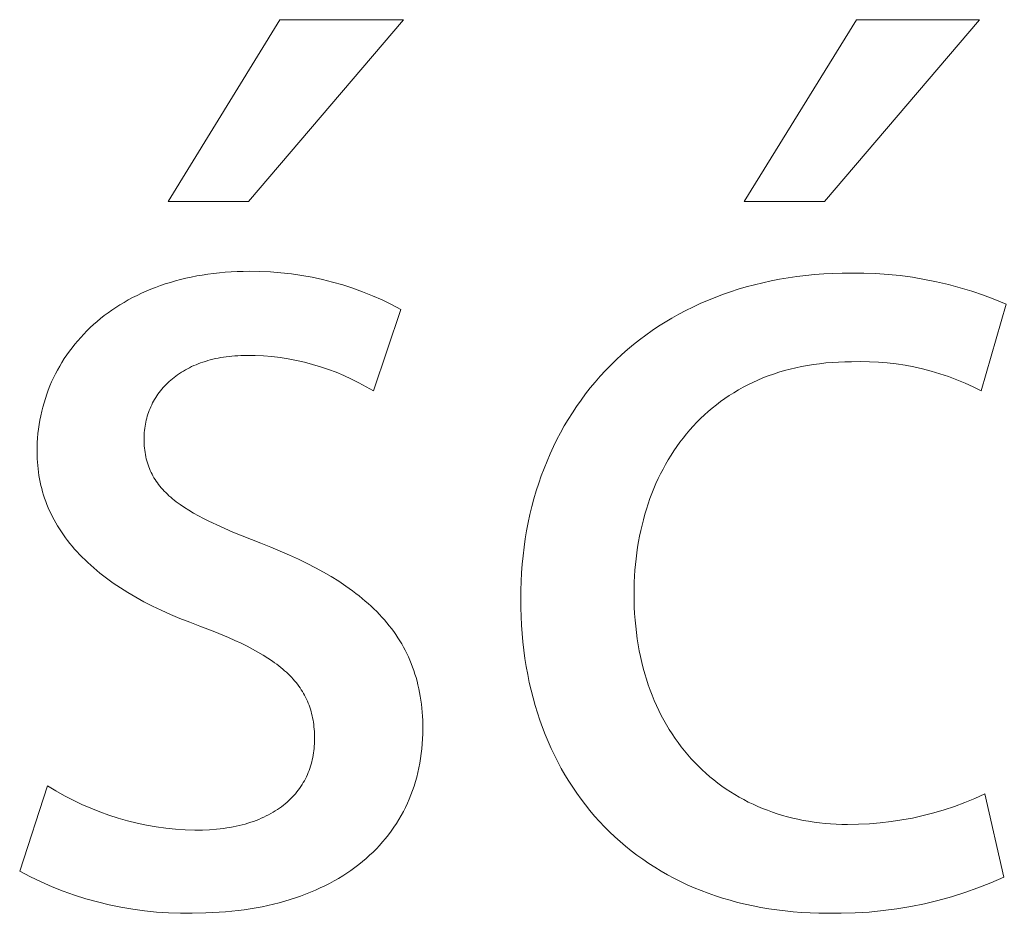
# Model space of a CAD drawing. Header units: millimetres. Extents: x 1102 to 5170, y 19 to 2862.
# Drawn here: x 4619.89 to 4651.49, y 87.25 to 115.87 of the extents above; entities that cross this region are included whole.
import ezdxf

# ---------------------------------------------------------------- set-up
doc = ezdxf.new("R2010")
doc.units = ezdxf.units.MM
doc.header["$MEASUREMENT"] = 0
doc.layers.add('Domyślny', color=7, linetype='Continuous', true_color=0x000000)

msp = doc.modelspace()

# ---------------------------------------------------------------- linework, layer by layer
at = {"layer": 'Domyślny', "color": 18, "lineweight": 15, "true_color": 0x000000}
for p, q in [((4624.646, 110.048), (4628.222, 115.873)), ((4632.178, 115.873), (4627.22, 110.048)), ((4628.222, 115.873), (4632.178, 115.873)), ((4643.087, 110.048), (4646.69, 115.873)), ((4650.633, 115.873), (4645.661, 110.048)), ((4646.69, 115.873), (4650.633, 115.873)), ((4627.22, 110.048), (4624.646, 110.048)), ((4645.661, 110.048), (4643.087, 110.048)), ((4625.917, 107.721), (4626.099, 107.745)), ((4626.099, 107.745), (4626.284, 107.765)), ((4626.284, 107.765), (4626.472, 107.782)), ((4626.472, 107.782), (4626.662, 107.795)), ((4626.662, 107.795), (4626.854, 107.805)), ((4626.854, 107.805), (4627.049, 107.81)), ((4627.049, 107.81), (4627.247, 107.812)), ((4627.247, 107.812), (4627.584, 107.809)), ((4627.584, 107.809), (4627.92, 107.794)), ((4627.92, 107.794), (4628.256, 107.768)), ((4628.256, 107.768), (4628.591, 107.731)), ((4645.638, 107.73), (4645.931, 107.745)), ((4645.931, 107.745), (4646.228, 107.755)), ((4646.228, 107.755), (4646.528, 107.758)), ((4646.528, 107.758), (4646.92, 107.756)), ((4646.92, 107.756), (4647.312, 107.741)), ((4647.312, 107.741), (4647.702, 107.713)), ((4624.554, 107.408), (4624.715, 107.459)), ((4624.715, 107.459), (4624.878, 107.506)), ((4624.878, 107.506), (4625.045, 107.55)), ((4625.045, 107.55), (4625.214, 107.591)), ((4625.214, 107.591), (4625.386, 107.629)), ((4625.386, 107.629), (4625.56, 107.663)), ((4625.56, 107.663), (4625.737, 107.694)), ((4625.737, 107.694), (4625.917, 107.721)), ((4628.591, 107.731), (4628.925, 107.682)), ((4628.925, 107.682), (4629.256, 107.622)), ((4629.256, 107.622), (4629.586, 107.551)), ((4629.586, 107.551), (4629.912, 107.469)), ((4629.912, 107.469), (4630.236, 107.376)), ((4643.421, 107.383), (4643.685, 107.447)), ((4643.685, 107.447), (4643.953, 107.505)), ((4643.953, 107.505), (4644.225, 107.558)), ((4644.225, 107.558), (4644.501, 107.604)), ((4644.501, 107.604), (4644.78, 107.645)), ((4644.78, 107.645), (4645.062, 107.679)), ((4645.062, 107.679), (4645.349, 107.707)), ((4645.349, 107.707), (4645.638, 107.73)), ((4647.702, 107.713), (4648.092, 107.673)), ((4648.092, 107.673), (4648.481, 107.62)), ((4648.481, 107.62), (4648.867, 107.555)), ((4648.867, 107.555), (4649.251, 107.477)), ((4649.251, 107.477), (4649.633, 107.387)), ((4623.647, 107.041), (4623.791, 107.109)), ((4623.791, 107.109), (4623.938, 107.175)), ((4623.938, 107.175), (4624.087, 107.238)), ((4624.087, 107.238), (4624.24, 107.298)), ((4624.24, 107.298), (4624.395, 107.354)), ((4624.395, 107.354), (4624.554, 107.408)), ((4630.236, 107.376), (4630.557, 107.272)), ((4630.557, 107.272), (4630.873, 107.157)), ((4630.873, 107.157), (4631.186, 107.032)), ((4642.403, 107.07), (4642.652, 107.157)), ((4642.652, 107.157), (4642.904, 107.238)), ((4642.904, 107.238), (4643.161, 107.313)), ((4643.161, 107.313), (4643.421, 107.383)), ((4649.633, 107.387), (4650.011, 107.285)), ((4650.011, 107.285), (4650.386, 107.171)), ((4650.386, 107.171), (4650.757, 107.044)), ((4623.099, 106.738), (4623.232, 106.818)), ((4623.232, 106.818), (4623.367, 106.895)), ((4623.367, 106.895), (4623.505, 106.969)), ((4623.505, 106.969), (4623.647, 107.041)), ((4631.186, 107.032), (4631.494, 106.896)), ((4631.494, 106.896), (4631.798, 106.75)), ((4641.681, 106.777), (4641.917, 106.88)), ((4641.917, 106.88), (4642.158, 106.978)), ((4642.158, 106.978), (4642.403, 107.07)), ((4650.757, 107.044), (4651.124, 106.906)), ((4651.124, 106.906), (4651.486, 106.756)), ((4622.599, 106.393), (4622.72, 106.483)), ((4622.72, 106.483), (4622.843, 106.571)), ((4622.843, 106.571), (4622.97, 106.656)), ((4622.97, 106.656), (4623.099, 106.738)), ((4632.097, 106.593), (4631.216, 103.979)), ((4631.798, 106.75), (4632.097, 106.593)), ((4640.995, 106.437), (4641.22, 106.555)), ((4641.22, 106.555), (4641.448, 106.669)), ((4641.448, 106.669), (4641.681, 106.777)), ((4651.486, 106.756), (4650.687, 103.979)), ((4622.257, 106.109), (4622.368, 106.206)), ((4622.368, 106.206), (4622.482, 106.301)), ((4622.482, 106.301), (4622.599, 106.393)), ((4640.348, 106.05), (4640.56, 106.184)), ((4640.56, 106.184), (4640.775, 106.313)), ((4640.775, 106.313), (4640.995, 106.437)), ((4621.941, 105.803), (4622.043, 105.907)), ((4622.043, 105.907), (4622.148, 106.009)), ((4622.148, 106.009), (4622.257, 106.109)), ((4639.939, 105.768), (4640.141, 105.911)), ((4640.141, 105.911), (4640.348, 106.05)), ((4621.655, 105.478), (4621.747, 105.589)), ((4621.747, 105.589), (4621.843, 105.697)), ((4621.843, 105.697), (4621.941, 105.803)), ((4639.547, 105.466), (4639.741, 105.619)), ((4639.741, 105.619), (4639.939, 105.768)), ((4621.397, 105.135), (4621.48, 105.251)), ((4621.48, 105.251), (4621.566, 105.366)), ((4621.566, 105.366), (4621.655, 105.478)), ((4639.173, 105.145), (4639.358, 105.308)), ((4639.358, 105.308), (4639.547, 105.466)), ((4621.17, 104.774), (4621.242, 104.896)), ((4621.242, 104.896), (4621.318, 105.016)), ((4621.318, 105.016), (4621.397, 105.135)), ((4625.76, 104.903), (4625.684, 104.877)), ((4625.837, 104.928), (4625.76, 104.903)), ((4625.915, 104.952), (4625.837, 104.928)), ((4625.995, 104.974), (4625.915, 104.952)), ((4626.077, 104.994), (4625.995, 104.974)), ((4626.16, 105.014), (4626.077, 104.994)), ((4626.244, 105.031), (4626.16, 105.014)), ((4626.33, 105.047), (4626.244, 105.031)), ((4626.417, 105.061), (4626.33, 105.047)), ((4626.506, 105.074), (4626.417, 105.061)), ((4626.596, 105.085), (4626.506, 105.074)), ((4626.687, 105.095), (4626.596, 105.085)), ((4626.78, 105.103), (4626.687, 105.095)), ((4626.875, 105.109), (4626.78, 105.103)), ((4626.97, 105.113), (4626.875, 105.109)), ((4627.067, 105.116), (4626.97, 105.113)), ((4627.166, 105.117), (4627.067, 105.116)), ((4627.432, 105.113), (4627.166, 105.117)), ((4627.698, 105.101), (4627.432, 105.113)), ((4627.963, 105.079), (4627.698, 105.101)), ((4628.228, 105.048), (4627.963, 105.079)), ((4628.491, 105.007), (4628.228, 105.048)), ((4628.753, 104.958), (4628.491, 105.007)), ((4629.013, 104.899), (4628.753, 104.958)), ((4629.271, 104.832), (4629.013, 104.899)), ((4638.818, 104.807), (4638.993, 104.978)), ((4638.993, 104.978), (4639.173, 105.145)), ((4646.11, 104.904), (4645.905, 104.892)), ((4646.317, 104.911), (4646.11, 104.904)), ((4646.528, 104.913), (4646.317, 104.911)), ((4646.815, 104.92), (4646.528, 104.913)), ((4647.103, 104.916), (4646.815, 104.92)), ((4647.39, 104.902), (4647.103, 104.916)), ((4647.676, 104.879), (4647.39, 104.902)), ((4621.034, 104.525), (4621.1, 104.65)), ((4621.1, 104.65), (4621.17, 104.774)), ((4625.131, 104.617), (4625.069, 104.579)), ((4625.195, 104.654), (4625.131, 104.617)), ((4625.261, 104.69), (4625.195, 104.654)), ((4625.327, 104.725), (4625.261, 104.69)), ((4625.396, 104.758), (4625.327, 104.725)), ((4625.466, 104.79), (4625.396, 104.758)), ((4625.537, 104.82), (4625.466, 104.79)), ((4625.61, 104.849), (4625.537, 104.82)), ((4625.684, 104.877), (4625.61, 104.849)), ((4629.526, 104.755), (4629.271, 104.832)), ((4629.778, 104.67), (4629.526, 104.755)), ((4630.027, 104.576), (4629.778, 104.67)), ((4638.482, 104.45), (4638.648, 104.631)), ((4638.648, 104.631), (4638.818, 104.807)), ((4644.382, 104.63), (4644.205, 104.578)), ((4644.561, 104.678), (4644.382, 104.63)), ((4644.744, 104.722), (4644.561, 104.678)), ((4644.93, 104.762), (4644.744, 104.722)), ((4645.119, 104.797), (4644.93, 104.762)), ((4645.311, 104.827), (4645.119, 104.797)), ((4645.506, 104.853), (4645.311, 104.827)), ((4645.704, 104.875), (4645.506, 104.853)), ((4645.905, 104.892), (4645.704, 104.875)), ((4647.961, 104.845), (4647.676, 104.879)), ((4648.246, 104.802), (4647.961, 104.845)), ((4648.528, 104.748), (4648.246, 104.802)), ((4648.808, 104.685), (4648.528, 104.748)), ((4649.086, 104.613), (4648.808, 104.685)), ((4649.362, 104.53), (4649.086, 104.613)), ((4620.857, 104.139), (4620.913, 104.269)), ((4620.913, 104.269), (4620.972, 104.398)), ((4620.972, 104.398), (4621.034, 104.525)), ((4624.675, 104.28), (4624.625, 104.233)), ((4624.727, 104.326), (4624.675, 104.28)), ((4624.78, 104.371), (4624.727, 104.326)), ((4624.835, 104.415), (4624.78, 104.371)), ((4624.891, 104.458), (4624.835, 104.415)), ((4624.949, 104.499), (4624.891, 104.458)), ((4625.008, 104.54), (4624.949, 104.499)), ((4625.069, 104.579), (4625.008, 104.54)), ((4630.273, 104.473), (4630.027, 104.576)), ((4630.515, 104.362), (4630.273, 104.473)), ((4630.753, 104.242), (4630.515, 104.362)), ((4638.165, 104.077), (4638.321, 104.266)), ((4638.321, 104.266), (4638.482, 104.45)), ((4643.531, 104.327), (4643.371, 104.254)), ((4643.695, 104.395), (4643.531, 104.327)), ((4643.862, 104.46), (4643.695, 104.395)), ((4644.032, 104.521), (4643.862, 104.46)), ((4644.205, 104.578), (4644.032, 104.521)), ((4649.634, 104.438), (4649.362, 104.53)), ((4649.903, 104.337), (4649.634, 104.438)), ((4650.168, 104.227), (4649.903, 104.337)), ((4620.756, 103.874), (4620.805, 104.007)), ((4620.805, 104.007), (4620.857, 104.139)), ((4624.399, 103.982), (4624.358, 103.929)), ((4624.441, 104.034), (4624.399, 103.982)), ((4624.485, 104.085), (4624.441, 104.034)), ((4624.53, 104.135), (4624.485, 104.085)), ((4624.577, 104.184), (4624.53, 104.135)), ((4624.625, 104.233), (4624.577, 104.184)), ((4630.987, 104.115), (4630.753, 104.242)), ((4631.216, 103.979), (4630.987, 104.115)), ((4638.014, 103.883), (4638.165, 104.077)), ((4642.908, 104.012), (4642.76, 103.924)), ((4643.059, 104.097), (4642.908, 104.012)), ((4643.213, 104.177), (4643.059, 104.097)), ((4643.371, 104.254), (4643.213, 104.177)), ((4650.43, 104.107), (4650.168, 104.227)), ((4650.687, 103.979), (4650.43, 104.107)), ((4620.669, 103.603), (4620.711, 103.739)), ((4620.711, 103.739), (4620.756, 103.874)), ((4624.179, 103.652), (4624.148, 103.594)), ((4624.211, 103.709), (4624.179, 103.652)), ((4624.246, 103.765), (4624.211, 103.709)), ((4624.282, 103.821), (4624.246, 103.765)), ((4624.319, 103.875), (4624.282, 103.821)), ((4624.358, 103.929), (4624.319, 103.875)), ((4637.726, 103.485), (4637.867, 103.686)), ((4637.867, 103.686), (4638.014, 103.883)), ((4642.336, 103.639), (4642.202, 103.537)), ((4642.474, 103.738), (4642.336, 103.639)), ((4642.616, 103.833), (4642.474, 103.738)), ((4642.76, 103.924), (4642.616, 103.833)), ((4620.565, 103.187), (4620.596, 103.327)), ((4620.596, 103.327), (4620.63, 103.465)), ((4620.63, 103.465), (4620.669, 103.603)), ((4624.04, 103.356), (4624.017, 103.294)), ((4624.065, 103.416), (4624.04, 103.356)), ((4624.091, 103.476), (4624.065, 103.416)), ((4624.119, 103.536), (4624.091, 103.476)), ((4624.148, 103.594), (4624.119, 103.536)), ((4637.59, 103.279), (4637.726, 103.485)), ((4641.942, 103.322), (4641.817, 103.21)), ((4642.07, 103.431), (4641.942, 103.322)), ((4642.202, 103.537), (4642.07, 103.431)), ((4620.513, 102.903), (4620.537, 103.045)), ((4620.537, 103.045), (4620.565, 103.187)), ((4623.943, 103.043), (4623.928, 102.979)), ((4623.959, 103.107), (4623.943, 103.043)), ((4623.977, 103.17), (4623.959, 103.107)), ((4623.996, 103.232), (4623.977, 103.17)), ((4624.017, 103.294), (4623.996, 103.232)), ((4637.332, 102.857), (4637.458, 103.07)), ((4637.458, 103.07), (4637.59, 103.279)), ((4641.695, 103.094), (4641.577, 102.976)), ((4641.817, 103.21), (4641.695, 103.094)), ((4620.476, 102.615), (4620.493, 102.76)), ((4620.493, 102.76), (4620.513, 102.903)), ((4623.887, 102.717), (4623.881, 102.65)), ((4623.895, 102.783), (4623.887, 102.717)), ((4623.905, 102.849), (4623.895, 102.783)), ((4623.916, 102.914), (4623.905, 102.849)), ((4623.928, 102.979), (4623.916, 102.914)), ((4637.211, 102.64), (4637.332, 102.857)), ((4641.35, 102.729), (4641.241, 102.601)), ((4641.461, 102.854), (4641.35, 102.729)), ((4641.577, 102.976), (4641.461, 102.854)), ((4620.454, 102.323), (4620.463, 102.47)), ((4620.463, 102.47), (4620.476, 102.615)), ((4623.875, 102.516), (4623.874, 102.448)), ((4623.874, 102.448), (4623.875, 102.372)), ((4623.877, 102.583), (4623.875, 102.516)), ((4623.875, 102.372), (4623.877, 102.297)), ((4623.881, 102.65), (4623.877, 102.583)), ((4636.985, 102.195), (4637.095, 102.419)), ((4637.095, 102.419), (4637.211, 102.64)), ((4641.136, 102.47), (4641.034, 102.337)), ((4641.241, 102.601), (4641.136, 102.47)), ((4620.446, 102.028), (4620.448, 102.176)), ((4620.448, 102.176), (4620.454, 102.323)), ((4623.877, 102.297), (4623.881, 102.223)), ((4623.881, 102.223), (4623.888, 102.151)), ((4623.888, 102.151), (4623.895, 102.08)), ((4623.895, 102.08), (4623.905, 102.01)), ((4636.879, 101.967), (4636.985, 102.195)), ((4640.84, 102.061), (4640.749, 101.919)), ((4640.936, 102.2), (4640.84, 102.061)), ((4641.034, 102.337), (4640.936, 102.2)), ((4620.448, 101.918), (4620.446, 102.028)), ((4620.451, 101.808), (4620.448, 101.918)), ((4620.457, 101.699), (4620.451, 101.808)), ((4623.905, 102.01), (4623.916, 101.941)), ((4623.916, 101.941), (4623.929, 101.873)), ((4623.929, 101.873), (4623.944, 101.807)), ((4623.944, 101.807), (4623.961, 101.742)), ((4623.961, 101.742), (4623.979, 101.677)), ((4636.779, 101.735), (4636.879, 101.967)), ((4640.66, 101.774), (4640.575, 101.627)), ((4640.749, 101.919), (4640.66, 101.774)), ((4620.466, 101.591), (4620.457, 101.699)), ((4620.477, 101.483), (4620.466, 101.591)), ((4620.491, 101.376), (4620.477, 101.483)), ((4623.979, 101.677), (4623.999, 101.614)), ((4623.999, 101.614), (4624.021, 101.552)), ((4624.021, 101.552), (4624.045, 101.49)), ((4624.045, 101.49), (4624.07, 101.43)), ((4624.07, 101.43), (4624.098, 101.371)), ((4636.595, 101.262), (4636.685, 101.5)), ((4636.685, 101.5), (4636.779, 101.735)), ((4640.493, 101.478), (4640.415, 101.325)), ((4640.575, 101.627), (4640.493, 101.478)), ((4620.507, 101.269), (4620.491, 101.376)), ((4620.525, 101.163), (4620.507, 101.269)), ((4620.546, 101.058), (4620.525, 101.163)), ((4624.098, 101.371), (4624.127, 101.312)), ((4624.127, 101.312), (4624.158, 101.255)), ((4624.158, 101.255), (4624.191, 101.198)), ((4624.191, 101.198), (4624.225, 101.142)), ((4624.225, 101.142), (4624.262, 101.087)), ((4636.512, 101.02), (4636.595, 101.262)), ((4640.34, 101.171), (4640.268, 101.014)), ((4640.415, 101.325), (4640.34, 101.171)), ((4620.57, 100.953), (4620.546, 101.058)), ((4620.596, 100.849), (4620.57, 100.953)), ((4620.625, 100.746), (4620.596, 100.849)), ((4624.262, 101.087), (4624.3, 101.032)), ((4624.3, 101.032), (4624.34, 100.979)), ((4624.34, 100.979), (4624.382, 100.926)), ((4624.382, 100.926), (4624.425, 100.874)), ((4624.425, 100.874), (4624.471, 100.822)), ((4624.471, 100.822), (4624.518, 100.771)), ((4636.433, 100.775), (4636.512, 101.02)), ((4640.2, 100.855), (4640.136, 100.693)), ((4640.268, 101.014), (4640.2, 100.855)), ((4620.656, 100.643), (4620.625, 100.746)), ((4620.689, 100.541), (4620.656, 100.643)), ((4620.725, 100.439), (4620.689, 100.541)), ((4624.518, 100.771), (4624.567, 100.721)), ((4624.567, 100.721), (4624.619, 100.672)), ((4624.619, 100.672), (4624.671, 100.622)), ((4624.671, 100.622), (4624.726, 100.574)), ((4624.726, 100.574), (4624.783, 100.526)), ((4624.783, 100.526), (4624.842, 100.478)), ((4624.842, 100.478), (4624.902, 100.431)), ((4636.293, 100.274), (4636.361, 100.526)), ((4636.361, 100.526), (4636.433, 100.775)), ((4640.074, 100.53), (4640.017, 100.364)), ((4640.136, 100.693), (4640.074, 100.53)), ((4620.764, 100.339), (4620.725, 100.439)), ((4620.805, 100.239), (4620.764, 100.339)), ((4620.849, 100.139), (4620.805, 100.239)), ((4624.902, 100.431), (4624.964, 100.385)), ((4624.964, 100.385), (4625.029, 100.338)), ((4625.029, 100.338), (4625.163, 100.247)), ((4625.163, 100.247), (4625.304, 100.157)), ((4625.304, 100.157), (4625.454, 100.068)), ((4636.232, 100.02), (4636.293, 100.274)), ((4639.962, 100.196), (4639.911, 100.027)), ((4640.017, 100.364), (4639.962, 100.196)), ((4620.895, 100.041), (4620.849, 100.139)), ((4620.944, 99.943), (4620.895, 100.041)), ((4620.995, 99.846), (4620.944, 99.943)), ((4621.049, 99.749), (4620.995, 99.846)), ((4625.454, 100.068), (4625.611, 99.98)), ((4625.611, 99.98), (4625.776, 99.893)), ((4625.776, 99.893), (4625.948, 99.806)), ((4636.176, 99.762), (4636.232, 100.02)), ((4639.864, 99.855), (4639.82, 99.682)), ((4639.911, 100.027), (4639.864, 99.855)), ((4621.105, 99.653), (4621.049, 99.749)), ((4621.164, 99.558), (4621.105, 99.653)), ((4621.226, 99.464), (4621.164, 99.558)), ((4625.948, 99.806), (4626.317, 99.632)), ((4626.317, 99.632), (4626.717, 99.458)), ((4636.126, 99.501), (4636.176, 99.762)), ((4639.82, 99.682), (4639.779, 99.506)), ((4621.29, 99.371), (4621.226, 99.464)), ((4621.356, 99.278), (4621.29, 99.371)), ((4621.426, 99.186), (4621.356, 99.278)), ((4626.717, 99.458), (4627.613, 99.102)), ((4636.042, 98.971), (4636.081, 99.237)), ((4636.081, 99.237), (4636.126, 99.501)), ((4639.742, 99.329), (4639.709, 99.151)), ((4639.779, 99.506), (4639.742, 99.329)), ((4621.497, 99.095), (4621.426, 99.186)), ((4621.572, 99.004), (4621.497, 99.095)), ((4621.649, 98.915), (4621.572, 99.004)), ((4621.728, 98.826), (4621.649, 98.915)), ((4627.613, 99.102), (4627.929, 98.977)), ((4627.929, 98.977), (4628.236, 98.851)), ((4636.01, 98.701), (4636.042, 98.971)), ((4639.678, 98.97), (4639.652, 98.788)), ((4639.709, 99.151), (4639.678, 98.97)), ((4621.81, 98.738), (4621.728, 98.826)), ((4621.895, 98.651), (4621.81, 98.738)), ((4621.982, 98.564), (4621.895, 98.651)), ((4628.236, 98.851), (4628.532, 98.721)), ((4628.532, 98.721), (4628.82, 98.589)), ((4628.82, 98.589), (4629.097, 98.454)), ((4635.983, 98.429), (4636.01, 98.701)), ((4639.629, 98.605), (4639.609, 98.42)), ((4639.652, 98.788), (4639.629, 98.605)), ((4622.072, 98.479), (4621.982, 98.564)), ((4622.165, 98.394), (4622.072, 98.479)), ((4622.26, 98.31), (4622.165, 98.394)), ((4622.357, 98.227), (4622.26, 98.31)), ((4629.097, 98.454), (4629.364, 98.316)), ((4629.364, 98.316), (4629.622, 98.174)), ((4635.962, 98.154), (4635.983, 98.429)), ((4639.609, 98.42), (4639.593, 98.234)), ((4622.458, 98.145), (4622.357, 98.227)), ((4622.666, 97.983), (4622.458, 98.145)), ((4622.885, 97.825), (4622.666, 97.983)), ((4629.622, 98.174), (4629.869, 98.03)), ((4629.869, 98.03), (4630.107, 97.881)), ((4635.946, 97.876), (4635.962, 98.154)), ((4639.581, 98.046), (4639.572, 97.857)), ((4639.593, 98.234), (4639.581, 98.046)), ((4623.115, 97.67), (4622.885, 97.825)), ((4623.355, 97.519), (4623.115, 97.67)), ((4630.107, 97.881), (4630.335, 97.73)), ((4630.335, 97.73), (4630.552, 97.574)), ((4635.937, 97.596), (4635.946, 97.876)), ((4639.567, 97.667), (4639.565, 97.476)), ((4639.572, 97.857), (4639.567, 97.667)), ((4623.606, 97.371), (4623.355, 97.519)), ((4623.868, 97.228), (4623.606, 97.371)), ((4630.552, 97.574), (4630.658, 97.495)), ((4630.658, 97.495), (4630.76, 97.414)), ((4630.76, 97.414), (4630.861, 97.333)), ((4630.861, 97.333), (4630.958, 97.25)), ((4635.934, 97.314), (4635.937, 97.596)), ((4635.937, 97.033), (4635.934, 97.314)), ((4639.565, 97.476), (4639.567, 97.263)), ((4624.14, 97.088), (4623.868, 97.228)), ((4624.423, 96.952), (4624.14, 97.088)), ((4630.958, 97.25), (4631.053, 97.167)), ((4631.053, 97.167), (4631.146, 97.082)), ((4631.146, 97.082), (4631.236, 96.997)), ((4635.946, 96.754), (4635.937, 97.033)), ((4639.567, 97.263), (4639.573, 97.053)), ((4639.573, 97.053), (4639.584, 96.846)), ((4624.716, 96.819), (4624.423, 96.952)), ((4625.021, 96.691), (4624.716, 96.819)), ((4625.336, 96.567), (4625.021, 96.691)), ((4631.236, 96.997), (4631.324, 96.91)), ((4631.324, 96.91), (4631.409, 96.822)), ((4631.409, 96.822), (4631.492, 96.733)), ((4631.492, 96.733), (4631.572, 96.643)), ((4635.96, 96.479), (4635.946, 96.754)), ((4639.584, 96.846), (4639.599, 96.641)), ((4625.662, 96.447), (4625.336, 96.567)), ((4626.138, 96.264), (4625.662, 96.447)), ((4631.572, 96.643), (4631.65, 96.551)), ((4631.65, 96.551), (4631.725, 96.458)), ((4631.725, 96.458), (4631.798, 96.364)), ((4635.979, 96.207), (4635.96, 96.479)), ((4639.599, 96.641), (4639.617, 96.439)), ((4639.617, 96.439), (4639.64, 96.239)), ((4626.578, 96.081), (4626.138, 96.264)), ((4626.784, 95.989), (4626.578, 96.081)), ((4631.798, 96.364), (4631.868, 96.269)), ((4631.868, 96.269), (4631.935, 96.173)), ((4631.935, 96.173), (4632, 96.075)), ((4632, 96.075), (4632.063, 95.976)), ((4636.004, 95.938), (4635.979, 96.207)), ((4639.64, 96.239), (4639.667, 96.042)), ((4626.982, 95.897), (4626.784, 95.989)), ((4627.17, 95.804), (4626.982, 95.897)), ((4627.35, 95.71), (4627.17, 95.804)), ((4632.063, 95.976), (4632.123, 95.875)), ((4632.123, 95.875), (4632.181, 95.774)), ((4632.181, 95.774), (4632.235, 95.671)), ((4636.035, 95.672), (4636.004, 95.938)), ((4639.667, 96.042), (4639.698, 95.848)), ((4639.698, 95.848), (4639.732, 95.657)), ((4627.521, 95.615), (4627.35, 95.71)), ((4627.684, 95.519), (4627.521, 95.615)), ((4627.838, 95.422), (4627.684, 95.519)), ((4627.984, 95.324), (4627.838, 95.422)), ((4632.235, 95.671), (4632.288, 95.566)), ((4632.288, 95.566), (4632.338, 95.46)), ((4632.338, 95.46), (4632.385, 95.353)), ((4636.071, 95.41), (4636.035, 95.672)), ((4639.732, 95.657), (4639.771, 95.468)), ((4639.771, 95.468), (4639.813, 95.283)), ((4628.054, 95.274), (4627.984, 95.324)), ((4628.122, 95.224), (4628.054, 95.274)), ((4628.188, 95.173), (4628.122, 95.224)), ((4628.252, 95.122), (4628.188, 95.173)), ((4628.314, 95.07), (4628.252, 95.122)), ((4632.385, 95.353), (4632.43, 95.244)), ((4632.43, 95.244), (4632.472, 95.134)), ((4632.472, 95.134), (4632.512, 95.022)), ((4636.112, 95.15), (4636.071, 95.41)), ((4636.159, 94.894), (4636.112, 95.15)), ((4639.813, 95.283), (4639.86, 95.1)), ((4628.374, 95.018), (4628.314, 95.07)), ((4628.432, 94.966), (4628.374, 95.018)), ((4628.488, 94.912), (4628.432, 94.966)), ((4628.542, 94.859), (4628.488, 94.912)), ((4628.594, 94.805), (4628.542, 94.859)), ((4628.645, 94.75), (4628.594, 94.805)), ((4632.512, 95.022), (4632.549, 94.909)), ((4632.549, 94.909), (4632.584, 94.794)), ((4632.584, 94.794), (4632.616, 94.678)), ((4636.211, 94.642), (4636.159, 94.894)), ((4639.86, 95.1), (4639.909, 94.92)), ((4639.909, 94.92), (4639.963, 94.742)), ((4628.693, 94.695), (4628.645, 94.75)), ((4628.74, 94.639), (4628.693, 94.695)), ((4628.784, 94.582), (4628.74, 94.639)), ((4628.827, 94.525), (4628.784, 94.582)), ((4628.868, 94.467), (4628.827, 94.525)), ((4632.616, 94.678), (4632.645, 94.56)), ((4632.645, 94.56), (4632.672, 94.44)), ((4636.269, 94.392), (4636.211, 94.642)), ((4639.963, 94.742), (4640.02, 94.568)), ((4640.02, 94.568), (4640.081, 94.397)), ((4628.907, 94.408), (4628.868, 94.467)), ((4628.944, 94.349), (4628.907, 94.408)), ((4628.98, 94.289), (4628.944, 94.349)), ((4629.014, 94.228), (4628.98, 94.289)), ((4629.046, 94.167), (4629.014, 94.228)), ((4629.076, 94.105), (4629.046, 94.167)), ((4632.672, 94.44), (4632.697, 94.319)), ((4632.697, 94.319), (4632.719, 94.197)), ((4632.719, 94.197), (4632.738, 94.072)), ((4636.331, 94.146), (4636.269, 94.392)), ((4640.081, 94.397), (4640.146, 94.228)), ((4640.146, 94.228), (4640.214, 94.063)), ((4629.104, 94.042), (4629.076, 94.105)), ((4629.131, 93.978), (4629.104, 94.042)), ((4629.156, 93.913), (4629.131, 93.978)), ((4629.179, 93.847), (4629.156, 93.913)), ((4629.201, 93.781), (4629.179, 93.847)), ((4632.738, 94.072), (4632.755, 93.946)), ((4632.755, 93.946), (4632.769, 93.819)), ((4636.399, 93.904), (4636.331, 94.146)), ((4636.472, 93.665), (4636.399, 93.904)), ((4640.214, 94.063), (4640.285, 93.9)), ((4640.285, 93.9), (4640.36, 93.741)), ((4629.221, 93.714), (4629.201, 93.781)), ((4629.239, 93.645), (4629.221, 93.714)), ((4629.255, 93.576), (4629.239, 93.645)), ((4629.27, 93.506), (4629.255, 93.576)), ((4632.769, 93.819), (4632.78, 93.689)), ((4632.78, 93.689), (4632.789, 93.558)), ((4632.789, 93.558), (4632.796, 93.426)), ((4636.55, 93.429), (4636.472, 93.665)), ((4640.36, 93.741), (4640.439, 93.585)), ((4640.439, 93.585), (4640.52, 93.431)), ((4629.284, 93.435), (4629.27, 93.506)), ((4629.295, 93.363), (4629.284, 93.435)), ((4629.305, 93.29), (4629.295, 93.363)), ((4629.314, 93.216), (4629.305, 93.29)), ((4629.321, 93.141), (4629.314, 93.216)), ((4632.796, 93.426), (4632.8, 93.291)), ((4632.8, 93.291), (4632.801, 93.155)), ((4636.633, 93.198), (4636.55, 93.429)), ((4640.52, 93.431), (4640.605, 93.281)), ((4640.605, 93.281), (4640.694, 93.134)), ((4629.326, 93.065), (4629.321, 93.141)), ((4629.33, 92.987), (4629.326, 93.065)), ((4629.332, 92.909), (4629.33, 92.987)), ((4629.333, 92.83), (4629.332, 92.909)), ((4632.799, 92.993), (4632.793, 92.833)), ((4632.801, 93.155), (4632.799, 92.993)), ((4636.721, 92.97), (4636.633, 93.198)), ((4636.814, 92.745), (4636.721, 92.97)), ((4640.694, 93.134), (4640.785, 92.99)), ((4640.785, 92.99), (4640.88, 92.849)), ((4629.319, 92.529), (4629.325, 92.603)), ((4629.325, 92.603), (4629.329, 92.678)), ((4629.329, 92.678), (4629.332, 92.754)), ((4629.332, 92.754), (4629.333, 92.83)), ((4632.783, 92.674), (4632.77, 92.517)), ((4632.793, 92.833), (4632.783, 92.674)), ((4636.912, 92.525), (4636.814, 92.745)), ((4640.88, 92.849), (4640.978, 92.712)), ((4640.978, 92.712), (4641.078, 92.577)), ((4641.078, 92.577), (4641.182, 92.446)), ((4629.276, 92.237), (4629.289, 92.309)), ((4629.289, 92.309), (4629.301, 92.382)), ((4629.301, 92.382), (4629.311, 92.455)), ((4629.311, 92.455), (4629.319, 92.529)), ((4632.752, 92.362), (4632.73, 92.208)), ((4632.77, 92.517), (4632.752, 92.362)), ((4637.014, 92.308), (4636.912, 92.525)), ((4637.122, 92.095), (4637.014, 92.308)), ((4641.182, 92.446), (4641.289, 92.318)), ((4641.289, 92.318), (4641.399, 92.194)), ((4629.181, 91.887), (4629.203, 91.956)), ((4629.203, 91.956), (4629.224, 92.025)), ((4629.224, 92.025), (4629.243, 92.095)), ((4629.243, 92.095), (4629.26, 92.166)), ((4629.26, 92.166), (4629.276, 92.237)), ((4632.705, 92.056), (4632.676, 91.905)), ((4632.73, 92.208), (4632.705, 92.056)), ((4637.235, 91.886), (4637.122, 92.095)), ((4641.399, 92.194), (4641.512, 92.073)), ((4641.512, 92.073), (4641.628, 91.955)), ((4641.628, 91.955), (4641.746, 91.84)), ((4629.072, 91.621), (4629.102, 91.687)), ((4629.102, 91.687), (4629.13, 91.753)), ((4629.13, 91.753), (4629.156, 91.82)), ((4629.156, 91.82), (4629.181, 91.887)), ((4632.643, 91.757), (4632.606, 91.61)), ((4632.676, 91.905), (4632.643, 91.757)), ((4637.352, 91.681), (4637.235, 91.886)), ((4637.474, 91.48), (4637.352, 91.681)), ((4641.746, 91.84), (4641.868, 91.729)), ((4641.868, 91.729), (4641.992, 91.622)), ((4619.891, 88.59), (4620.785, 91.326)), ((4620.785, 91.326), (4621.051, 91.164)), ((4628.894, 91.308), (4628.933, 91.369)), ((4628.933, 91.369), (4628.97, 91.431)), ((4628.97, 91.431), (4629.006, 91.493)), ((4629.006, 91.493), (4629.04, 91.557)), ((4629.04, 91.557), (4629.072, 91.621)), ((4632.521, 91.322), (4632.473, 91.181)), ((4632.566, 91.465), (4632.521, 91.322)), ((4632.606, 91.61), (4632.566, 91.465)), ((4637.6, 91.283), (4637.474, 91.48)), ((4641.992, 91.622), (4642.119, 91.517)), ((4642.119, 91.517), (4642.248, 91.417)), ((4642.248, 91.417), (4642.38, 91.319)), ((4642.38, 91.319), (4642.515, 91.226)), ((4621.051, 91.164), (4621.323, 91.012)), ((4621.323, 91.012), (4621.599, 90.868)), ((4628.618, 90.964), (4628.669, 91.019)), ((4628.669, 91.019), (4628.718, 91.075)), ((4628.718, 91.075), (4628.764, 91.132)), ((4628.764, 91.132), (4628.809, 91.189)), ((4628.809, 91.189), (4628.852, 91.248)), ((4628.852, 91.248), (4628.894, 91.308)), ((4632.421, 91.041), (4632.366, 90.904)), ((4632.473, 91.181), (4632.421, 91.041)), ((4637.732, 91.09), (4637.6, 91.283)), ((4637.868, 90.901), (4637.732, 91.09)), ((4642.515, 91.226), (4642.652, 91.135)), ((4642.652, 91.135), (4642.792, 91.049)), ((4642.792, 91.049), (4642.934, 90.966)), ((4650.477, 90.925), (4650.795, 91.069)), ((4650.795, 91.069), (4651.405, 88.4)), ((4621.599, 90.868), (4621.881, 90.734)), ((4621.881, 90.734), (4622.166, 90.61)), ((4628.274, 90.66), (4628.336, 90.708)), ((4628.336, 90.708), (4628.397, 90.757)), ((4628.397, 90.757), (4628.455, 90.807)), ((4628.455, 90.807), (4628.511, 90.858)), ((4628.511, 90.858), (4628.566, 90.911)), ((4628.566, 90.911), (4628.618, 90.964)), ((4632.307, 90.769), (4632.244, 90.636)), ((4632.366, 90.904), (4632.307, 90.769)), ((4638.008, 90.716), (4637.868, 90.901)), ((4638.153, 90.536), (4638.008, 90.716)), ((4642.934, 90.966), (4643.078, 90.886)), ((4643.078, 90.886), (4643.225, 90.81)), ((4643.225, 90.81), (4643.375, 90.738)), ((4643.375, 90.738), (4643.526, 90.67)), ((4649.828, 90.67), (4650.155, 90.792)), ((4650.155, 90.792), (4650.477, 90.925)), ((4622.166, 90.61), (4622.456, 90.495)), ((4622.456, 90.495), (4622.749, 90.39)), ((4622.749, 90.39), (4623.046, 90.295)), ((4627.708, 90.325), (4627.786, 90.362)), ((4627.786, 90.362), (4627.861, 90.401)), ((4627.861, 90.401), (4627.935, 90.441)), ((4627.935, 90.441), (4628.007, 90.482)), ((4628.007, 90.482), (4628.076, 90.525)), ((4628.076, 90.525), (4628.144, 90.569)), ((4628.144, 90.569), (4628.21, 90.614)), ((4628.21, 90.614), (4628.274, 90.66)), ((4632.107, 90.375), (4632.033, 90.248)), ((4632.177, 90.504), (4632.107, 90.375)), ((4632.244, 90.636), (4632.177, 90.504)), ((4638.303, 90.36), (4638.153, 90.536)), ((4643.526, 90.67), (4643.68, 90.605)), ((4643.68, 90.605), (4643.836, 90.544)), ((4643.836, 90.544), (4643.994, 90.487)), ((4643.994, 90.487), (4644.154, 90.433)), ((4644.154, 90.433), (4644.316, 90.383)), ((4644.316, 90.383), (4644.48, 90.338)), ((4648.485, 90.297), (4648.825, 90.373)), ((4648.825, 90.373), (4649.163, 90.46)), ((4649.163, 90.46), (4649.497, 90.559)), ((4649.497, 90.559), (4649.828, 90.67)), ((4623.046, 90.295), (4623.345, 90.21)), ((4623.345, 90.21), (4623.648, 90.135)), ((4623.648, 90.135), (4623.952, 90.071)), ((4623.952, 90.071), (4624.259, 90.016)), ((4626.824, 90.034), (4626.921, 90.056)), ((4626.921, 90.056), (4627.017, 90.08)), ((4627.017, 90.08), (4627.11, 90.105)), ((4627.11, 90.105), (4627.201, 90.132)), ((4627.201, 90.132), (4627.291, 90.161)), ((4627.291, 90.161), (4627.378, 90.19)), ((4627.378, 90.19), (4627.464, 90.222)), ((4627.464, 90.222), (4627.547, 90.255)), ((4627.547, 90.255), (4627.628, 90.289)), ((4627.628, 90.289), (4627.708, 90.325)), ((4631.955, 90.123), (4631.874, 90.001)), ((4632.033, 90.248), (4631.955, 90.123)), ((4638.457, 90.188), (4638.303, 90.36)), ((4638.615, 90.02), (4638.457, 90.188)), ((4644.48, 90.338), (4644.646, 90.296)), ((4644.646, 90.296), (4644.814, 90.257)), ((4644.814, 90.257), (4644.984, 90.223)), ((4644.984, 90.223), (4645.156, 90.193)), ((4645.156, 90.193), (4645.329, 90.167)), ((4645.329, 90.167), (4645.505, 90.144)), ((4645.505, 90.144), (4645.682, 90.126)), ((4645.682, 90.126), (4645.86, 90.112)), ((4645.86, 90.112), (4646.041, 90.101)), ((4646.041, 90.101), (4646.223, 90.095)), ((4646.223, 90.095), (4646.406, 90.093)), ((4646.406, 90.093), (4646.755, 90.097)), ((4646.755, 90.097), (4647.103, 90.113)), ((4647.103, 90.113), (4647.451, 90.141)), ((4647.451, 90.141), (4647.797, 90.182)), ((4647.797, 90.182), (4648.142, 90.234)), ((4648.142, 90.234), (4648.485, 90.297)), ((4624.259, 90.016), (4624.568, 89.973)), ((4624.568, 89.973), (4624.877, 89.939)), ((4624.877, 89.939), (4625.188, 89.916)), ((4625.188, 89.916), (4625.499, 89.904)), ((4625.499, 89.904), (4625.74, 89.907)), ((4625.74, 89.907), (4625.973, 89.919)), ((4625.973, 89.919), (4626.198, 89.937)), ((4626.198, 89.937), (4626.307, 89.949)), ((4626.307, 89.949), (4626.415, 89.963)), ((4626.415, 89.963), (4626.52, 89.978)), ((4626.52, 89.978), (4626.623, 89.995)), ((4626.623, 89.995), (4626.725, 90.014)), ((4626.725, 90.014), (4626.824, 90.034)), ((4631.701, 89.762), (4631.609, 89.646)), ((4631.789, 89.88), (4631.701, 89.762)), ((4631.874, 90.001), (4631.789, 89.88)), ((4638.778, 89.857), (4638.615, 90.02)), ((4638.945, 89.699), (4638.778, 89.857)), ((4631.414, 89.421), (4631.312, 89.312)), ((4631.513, 89.532), (4631.414, 89.421)), ((4631.609, 89.646), (4631.513, 89.532)), ((4639.116, 89.545), (4638.945, 89.699)), ((4639.291, 89.395), (4639.116, 89.545)), ((4631.096, 89.102), (4630.984, 89)), ((4631.206, 89.206), (4631.096, 89.102)), ((4631.312, 89.312), (4631.206, 89.206)), ((4639.471, 89.25), (4639.291, 89.395)), ((4639.655, 89.11), (4639.471, 89.25)), ((4639.843, 88.974), (4639.655, 89.11)), ((4630.747, 88.805), (4630.624, 88.711)), ((4630.867, 88.901), (4630.747, 88.805)), ((4630.984, 89), (4630.867, 88.901)), ((4640.035, 88.844), (4639.843, 88.974)), ((4640.231, 88.718), (4640.035, 88.844)), ((4620.231, 88.413), (4619.891, 88.59)), ((4630.367, 88.531), (4630.234, 88.445)), ((4630.497, 88.619), (4630.367, 88.531)), ((4630.624, 88.711), (4630.497, 88.619)), ((4640.431, 88.596), (4640.231, 88.718)), ((4640.635, 88.48), (4640.431, 88.596)), ((4640.843, 88.369), (4640.635, 88.48)), ((4620.578, 88.249), (4620.231, 88.413)), ((4620.929, 88.096), (4620.578, 88.249)), ((4629.814, 88.203), (4629.667, 88.128)), ((4629.957, 88.281), (4629.814, 88.203)), ((4630.097, 88.361), (4629.957, 88.281)), ((4630.234, 88.445), (4630.097, 88.361)), ((4641.054, 88.262), (4640.843, 88.369)), ((4641.27, 88.161), (4641.054, 88.262)), ((4641.489, 88.065), (4641.27, 88.161)), ((4650.994, 88.222), (4650.578, 88.059)), ((4651.405, 88.4), (4650.994, 88.222)), ((4621.286, 87.955), (4620.929, 88.096)), ((4621.647, 87.827), (4621.286, 87.955)), ((4629.048, 87.856), (4628.885, 87.796)), ((4629.207, 87.92), (4629.048, 87.856)), ((4629.364, 87.986), (4629.207, 87.92)), ((4629.517, 88.056), (4629.364, 87.986)), ((4629.667, 88.128), (4629.517, 88.056)), ((4641.712, 87.973), (4641.489, 88.065)), ((4641.939, 87.887), (4641.712, 87.973)), ((4642.169, 87.807), (4641.939, 87.887)), ((4650.156, 87.91), (4649.73, 87.776)), ((4650.578, 88.059), (4650.156, 87.91)), ((4622.013, 87.712), (4621.647, 87.827)), ((4622.382, 87.608), (4622.013, 87.712)), ((4622.754, 87.518), (4622.382, 87.608)), ((4628.022, 87.538), (4627.84, 87.496)), ((4628.201, 87.584), (4628.022, 87.538)), ((4628.376, 87.632), (4628.201, 87.584)), ((4628.549, 87.684), (4628.376, 87.632)), ((4628.718, 87.738), (4628.549, 87.684)), ((4628.885, 87.796), (4628.718, 87.738)), ((4642.403, 87.731), (4642.169, 87.807)), ((4642.641, 87.661), (4642.403, 87.731)), ((4642.882, 87.596), (4642.641, 87.661)), ((4643.127, 87.536), (4642.882, 87.596)), ((4643.375, 87.482), (4643.127, 87.536)), ((4648.864, 87.552), (4648.426, 87.462)), ((4649.299, 87.656), (4648.864, 87.552)), ((4649.73, 87.776), (4649.299, 87.656)), ((4623.13, 87.44), (4622.754, 87.518)), ((4623.508, 87.376), (4623.13, 87.44)), ((4623.888, 87.324), (4623.508, 87.376)), ((4624.269, 87.286), (4623.888, 87.324)), ((4624.651, 87.26), (4624.269, 87.286)), ((4625.035, 87.248), (4624.651, 87.26)), ((4625.418, 87.248), (4625.035, 87.248)), ((4625.852, 87.256), (4625.418, 87.248)), ((4626.273, 87.277), (4625.852, 87.256)), ((4626.48, 87.292), (4626.273, 87.277)), ((4626.683, 87.312), (4626.48, 87.292)), ((4626.884, 87.334), (4626.683, 87.312)), ((4627.081, 87.36), (4626.884, 87.334)), ((4627.275, 87.389), (4627.081, 87.36)), ((4627.467, 87.422), (4627.275, 87.389)), ((4627.655, 87.457), (4627.467, 87.422)), ((4627.84, 87.496), (4627.655, 87.457)), ((4643.626, 87.434), (4643.375, 87.482)), ((4643.881, 87.391), (4643.626, 87.434)), ((4644.139, 87.353), (4643.881, 87.391)), ((4644.401, 87.321), (4644.139, 87.353)), ((4644.665, 87.295), (4644.401, 87.321)), ((4644.933, 87.275), (4644.665, 87.295)), ((4645.204, 87.26), (4644.933, 87.275)), ((4645.478, 87.251), (4645.204, 87.26)), ((4645.756, 87.248), (4645.478, 87.251)), ((4646.203, 87.246), (4645.756, 87.248)), ((4646.65, 87.258), (4646.203, 87.246)), ((4647.096, 87.286), (4646.65, 87.258)), ((4647.541, 87.33), (4647.096, 87.286)), ((4647.985, 87.388), (4647.541, 87.33)), ((4648.426, 87.462), (4647.985, 87.388))]:
    msp.add_line(p, q, dxfattribs=at)

doc.saveas('drawing.dxf')
